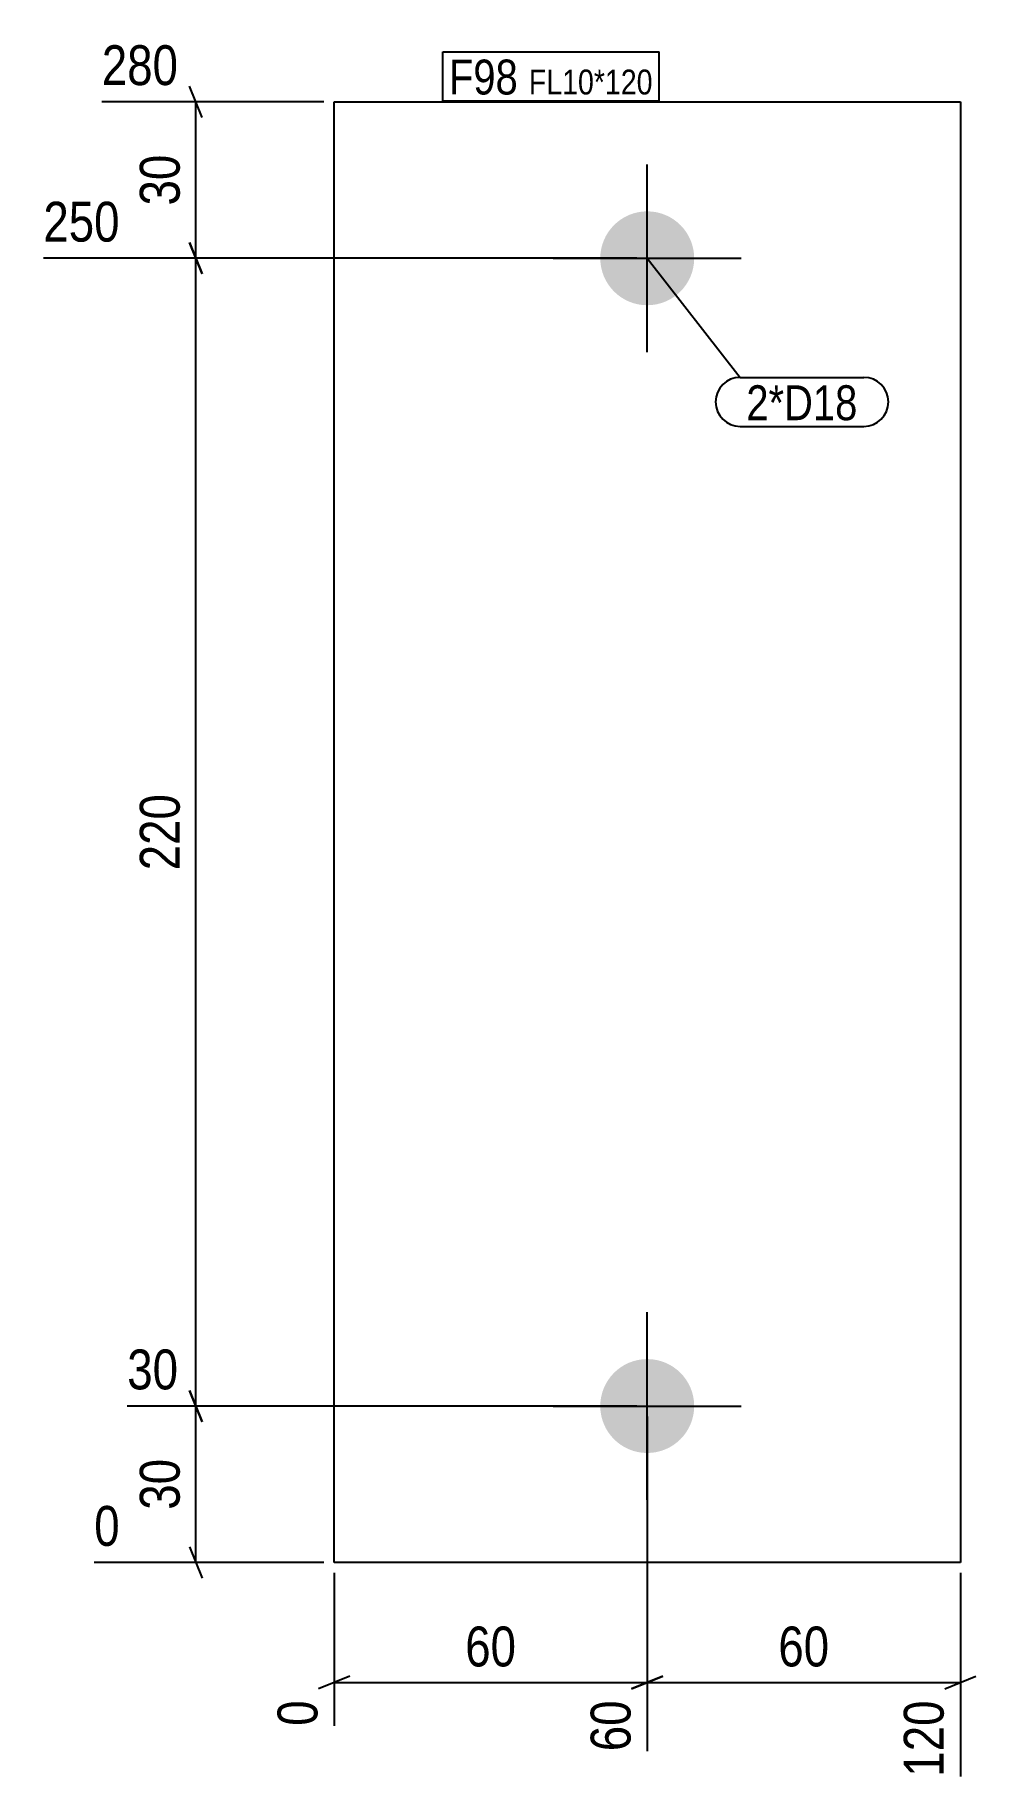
# Model space of a CAD drawing. Header units: millimetres. Extents: x 4 to 185, y 4 to 340.
import ezdxf

# ---------------------------------------------------------------- set-up
doc = ezdxf.new("R2010")
doc.units = ezdxf.units.MM
for name, color, linetype in [('MÅLSÆTNING', 7, 'Continuous'), ('STÅL', 7, 'Continuous'), ('TEKST', 7, 'Continuous')]:
    doc.layers.add(name, color=color, linetype=linetype)
doc.styles.add('Arial Narrow', font='ARIALN.TTF', dxfattribs={"height": 0.2})

msp = doc.modelspace()

# ---------------------------------------------------------------- hatches: boundary and pattern name
at = {"layer": 'STÅL', "linetype": 'Continuous'}
for points in [[(121.72, 306.04, -1), (121.72, 288.04, -1)], [(121.72, 86.04, -1), (121.72, 68.04, -1)]]:
    msp.add_hatch(color=3, dxfattribs=at).paths.add_polyline_path(points)

# ---------------------------------------------------------------- linework, layer by layer
at = {"layer": 'MÅLSÆTNING', "color": 7, "linetype": 'Continuous'}
for p, q in [((36.43, 324.04), (34.02, 330.04)), ((59.72, 327.04), (17.2, 327.04)), ((35.23, 297.04), (35.23, 327.04)), ((34.02, 300.04), (36.43, 294.04)), ((36.43, 294.04), (34.02, 300.04)), ((119.72, 297.04), (6, 297.04)), ((119.72, 297.04), (6, 297.04)), ((35.23, 77.04), (35.23, 297.04)), ((36.43, 74.04), (34.02, 80.04)), ((119.72, 77.04), (22.08, 77.04)), ((35.23, 47.04), (35.23, 77.04)), ((121.72, 75.04), (121.72, 10.88)), ((121.72, 75.04), (121.72, 10.88)), ((59.72, 47.04), (15.75, 47.04)), ((34.02, 50.04), (36.43, 44.04)), ((61.72, 45.04), (61.72, 15.75)), ((181.72, 45.04), (181.72, 6)), ((64.72, 25.23), (58.72, 22.83)), ((61.72, 24.03), (121.72, 24.03)), ((124.72, 25.23), (118.72, 22.83)), ((118.72, 22.83), (124.72, 25.23)), ((121.72, 24.03), (181.72, 24.03)), ((178.72, 22.83), (184.72, 25.23))]:
    msp.add_line(p, q, dxfattribs=at)
at = {"layer": 'STÅL', "color": 2, "linetype": 'Continuous'}
for p, q in [((61.72, 47.04), (61.72, 327.04)), ((61.72, 327.04), (181.72, 327.04)), ((181.72, 327.04), (181.72, 47.04)), ((181.72, 47.04), (61.72, 47.04))]:
    msp.add_line(p, q, dxfattribs=at)
at = {"layer": 'STÅL', "color": 3, "linetype": 'Continuous'}
for p, q in [((121.72, 279.04), (121.72, 315.04)), ((103.72, 297.04), (139.72, 297.04)), ((121.72, 59.04), (121.72, 95.04)), ((103.72, 77.04), (139.72, 77.04))]:
    msp.add_line(p, q, dxfattribs=at)

# ---------------------------------------------------------------- wipeouts: each hides what was drawn before it
at = {"color": 0}
msp.add_wipeout([(162.03, 266.01), (162.03, 273.01), (140.71, 273.01), (140.71, 266.01)], dxfattribs=at).dxf.layer = 'TEKST'

# ---------------------------------------------------------------- next in the draw order: wipeouts: each hides what was drawn before it
at = {"color": 0, "linetype": 'Continuous'}
for points in [[(33.43, 328.64), (33.43, 339.84), (15.6, 339.84), (15.6, 328.64)], [(33.43, 78.64), (33.43, 89.84), (20.48, 89.84), (20.48, 78.64)], [(60.12, 22.22), (48.92, 22.22), (48.92, 14.15), (60.12, 14.15)], [(120.12, 22.22), (108.92, 22.22), (108.92, 9.27), (120.12, 9.27)], [(180.12, 22.22), (168.92, 22.22), (168.92, 4.4), (180.12, 4.4)]]:
    msp.add_wipeout(points, dxfattribs=at).dxf.layer = 'MÅLSÆTNING'
at = {"color": 0}
for points, layer in [([(33.72, 318.52), (22.52, 318.52), (22.52, 305.57), (33.72, 305.57)], 'MÅLSÆTNING'), ([(33.72, 195.95), (22.52, 195.95), (22.52, 178.13), (33.72, 178.13)], 'MÅLSÆTNING'), ([(33.72, 68.52), (22.52, 68.52), (22.52, 55.57), (33.72, 55.57)], 'MÅLSÆTNING'), ([(98.19, 25.53), (98.19, 36.73), (85.24, 36.73), (85.24, 25.53)], 'MÅLSÆTNING'), ([(158.19, 25.53), (158.19, 36.73), (145.24, 36.73), (145.24, 25.53)], 'MÅLSÆTNING'), ([(96.93, 328.44), (96.93, 335.44), (83.72, 335.44), (83.72, 328.44)], 'TEKST'), ([(122.79, 328.44), (122.79, 333.44), (99.03, 333.44), (99.03, 328.44)], 'TEKST'), ([(162.03, 266.01), (162.03, 273.01), (140.71, 273.01), (140.71, 266.01)], 'TEKST')]:
    msp.add_wipeout(points, dxfattribs=at).dxf.layer = layer

# ---------------------------------------------------------------- next in the draw order: linework, layer by layer
at = {"layer": 'MÅLSÆTNING', "color": 7, "linetype": 'Continuous'}
for p, q in [((34.02, 80.04), (36.43, 74.04)), ((119.72, 77.04), (22.08, 77.04))]:
    msp.add_line(p, q, dxfattribs=at)
at = {"layer": 'TEKST', "color": 7, "linetype": 'Continuous'}
for p, q in [((121.72, 297.04), (139.51, 274.21)), ((139.51, 274.21), (163.23, 274.21)), ((139.51, 264.81), (163.23, 264.81))]:
    msp.add_line(p, q, dxfattribs=at)
for centre, start, end in [((139.51, 269.51), 90, 270), ((163.23, 269.51), 270, 90)]:
    msp.add_arc(centre, 4.7, start, end, dxfattribs=at)

# ---------------------------------------------------------------- next in the draw order: texts
at = {"layer": 'MÅLSÆTNING', "color": 3, "linetype": 'Continuous', "style": 'Arial Narrow'}
for s, p in [('280', (17.2, 330.24)), ('30', (22.08, 80.24))]:
    msp.add_text(s, height=7.635, dxfattribs=at).set_placement(p)
at = {"layer": 'MÅLSÆTNING', "color": 3, "style": 'Arial Narrow'}
for s, p in [('30', (32.12, 307.17)), ('220', (32.12, 179.73)), ('30', (32.12, 57.17))]:
    msp.add_text(s, height=7.635, rotation=90.0002, dxfattribs=at).set_placement(p)
for p in [(86.84, 27.13), (146.84, 27.13)]:
    msp.add_text('60', height=7.635, dxfattribs=at).set_placement(p)
at = {"layer": 'MÅLSÆTNING', "color": 3, "linetype": 'Continuous', "style": 'Arial Narrow'}
for s, height, p in [('0', 7.64, (58.52, 15.75)), ('60', 7.635, (118.52, 10.88)), ('120', 7.635, (178.52, 6))]:
    msp.add_text(s, height=height, rotation=90.0002, dxfattribs=at).set_placement(p)
at = {"layer": 'TEKST', "color": 3, "style": 'Arial Narrow'}
msp.add_text('2*D18', height=6.681, dxfattribs=at).set_placement((140.71, 266.01))

# ---------------------------------------------------------------- next in the draw order: wipeouts: each hides what was drawn before it
at = {"color": 0, "linetype": 'Continuous'}
for points in [[(22.22, 298.64), (22.22, 309.84), (4.4, 309.84), (4.4, 298.64)], [(22.22, 48.64), (22.22, 59.84), (14.15, 59.84), (14.15, 48.64)]]:
    msp.add_wipeout(points, dxfattribs=at).dxf.layer = 'MÅLSÆTNING'
at = {"color": 0}
for points in [[(96.93, 328.44), (96.93, 335.44), (83.72, 335.44), (83.72, 328.44)], [(122.79, 328.44), (122.79, 333.44), (99.03, 333.44), (99.03, 328.44)]]:
    msp.add_wipeout(points, dxfattribs=at).dxf.layer = 'TEKST'

# ---------------------------------------------------------------- next in the draw order: linework, layer by layer
at = {"layer": 'TEKST', "color": 7, "linetype": 'Continuous'}
for p, q in [((82.52, 336.64), (123.99, 336.64)), ((82.52, 327.24), (82.52, 336.64)), ((123.99, 327.24), (123.99, 336.64)), ((82.52, 327.24), (123.99, 327.24))]:
    msp.add_line(p, q, dxfattribs=at)

# ---------------------------------------------------------------- next in the draw order: texts
at = {"layer": 'MÅLSÆTNING', "color": 3, "linetype": 'Continuous', "style": 'Arial Narrow'}
for s, height, p in [('250', 7.635, (6, 300.24)), ('0', 7.64, (15.75, 50.24))]:
    msp.add_text(s, height=height, dxfattribs=at).set_placement(p)
at = {"layer": 'TEKST', "color": 3, "style": 'Arial Narrow'}
for s, height, p in [('F98', 6.681, (83.72, 328.44)), ('FL10*120', 4.772, (99.03, 328.44))]:
    msp.add_text(s, height=height, dxfattribs=at).set_placement(p)

doc.saveas('drawing.dxf')
